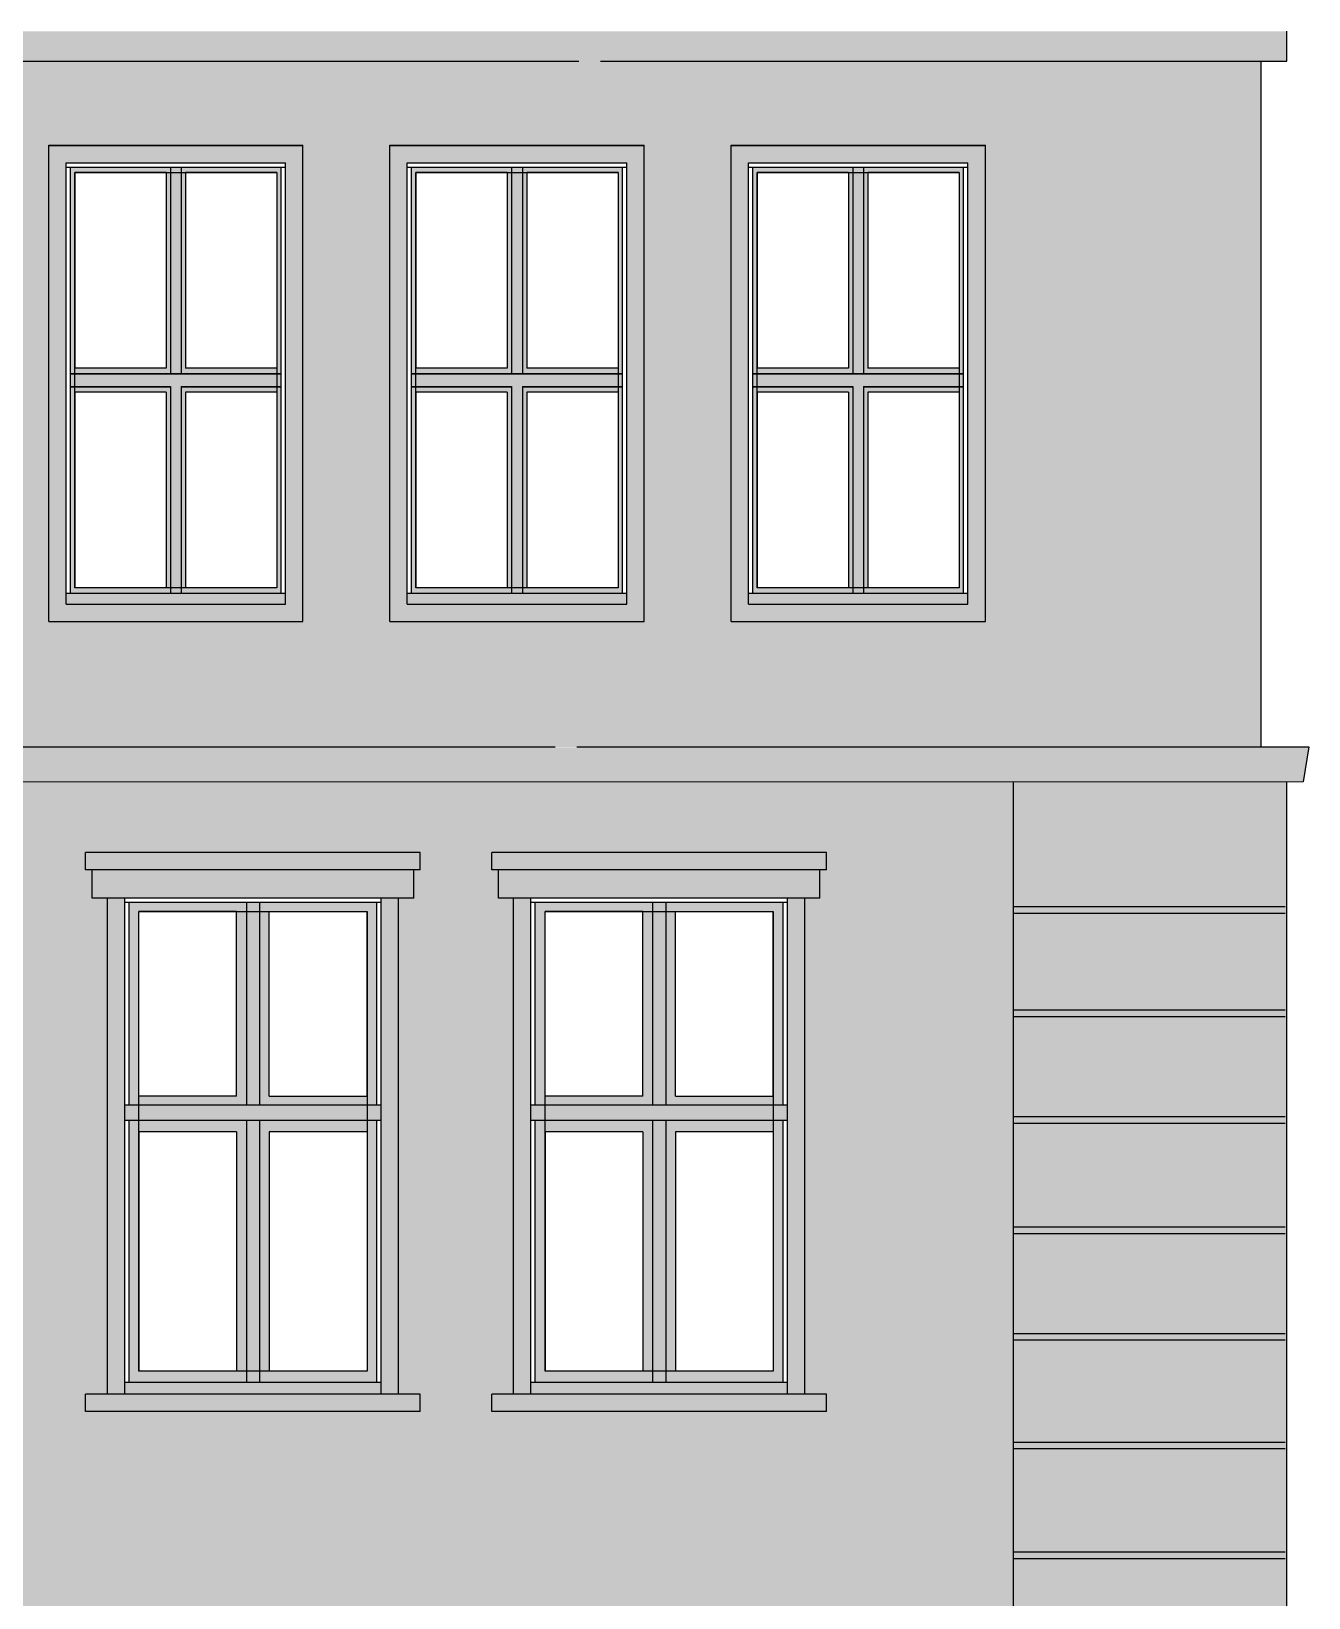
# Model space of a CAD drawing. Header units: metres. Extents: x 11 to 190, y 38 to 70.
# Drawn here: x 124.3 to 130.17, y 57.65 to 64.85 of the extents above; entities that cross this region are included whole.
import ezdxf

# ---------------------------------------------------------------- set-up
doc = ezdxf.new("R2010")
doc.units = ezdxf.units.M
doc.header["$LTSCALE"] = 0.01
doc.header["$XCLIPFRAME"] = 2
doc.linetypes.add('AUSGEZOGEN', pattern=[1000, 1000, 0])
for name, color, linetype in [('A_Fensterrahmen', 1, 'CONTINUOUS'), ('A_Glasbild', 7, 'CONTINUOUS'), ('A_Schraff_Fassade_OG', 41, 'CONTINUOUS'), ('A_Schraff_Fensterrahmen', 255, 'CONTINUOUS'), ('A_Schraff_Gewaende', 23, 'CONTINUOUS'), ('A_Schraff_Paneel', 14, 'CONTINUOUS'), ('A_Schraff_Sims', 17, 'CONTINUOUS'), ('FASSADE', 7, 'AUSGEZOGEN'), ('FASSADE_STRUKTUR', 8, 'AUSGEZOGEN')]:
    doc.layers.add(name, color=color, linetype=linetype)
picture_1 = doc.add_image_def('image1.jpg', size_in_pixel=(60, 84))

msp = doc.modelspace()

# ---------------------------------------------------------------- hatches: boundary and pattern name
at = {"layer": 'A_Schraff_Fassade_OG'}
h = msp.add_hatch(color=256, dxfattribs=at)
h.paths.add_polyline_path([(116.9996, 64.7144), (129.9554, 64.7144), (129.9554, 63.5321), (128.6854, 63.5321), (128.6854, 64.3274), (127.5154, 64.3274), (127.5154, 63.5321), (127.1154, 63.5321), (127.1154, 64.3274), (125.9454, 64.3274), (125.9454, 63.5321), (125.5454, 63.5321), (125.5454, 64.3274), (124.3754, 64.3274), (124.3754, 63.5321), (124.0696, 63.5321), (124.0696, 64.3274), (122.8996, 64.3274), (122.8996, 63.5321), (122.4996, 63.5321), (122.4996, 64.3274), (121.3296, 64.3274), (121.3296, 63.5321), (120.9296, 63.5321), (120.9296, 64.3274), (119.7596, 64.3274), (119.7596, 63.5321), (119.3596, 63.5321), (119.3596, 64.3274), (118.1896, 64.3274), (118.1896, 63.5321), (116.9996, 63.5321)])
h.paths.add_polyline_path([(127.1154, 63.5321), (127.5154, 63.5321), (127.5154, 62.1374), (128.6854, 62.1374), (128.6854, 63.5321), (129.9554, 63.5321), (129.9554, 61.5604), (116.9996, 61.5604), (116.9996, 63.5321), (118.1896, 63.5321), (118.1896, 62.1374), (119.3596, 62.1374), (119.3596, 63.5321), (119.7596, 63.5321), (119.7596, 62.1374), (120.9296, 62.1374), (120.9296, 63.5321), (121.3296, 63.5321), (121.3296, 62.1374), (122.4996, 62.1374), (122.4996, 63.5321), (122.8996, 63.5321), (122.8996, 62.1374), (124.0696, 62.1374), (124.0696, 63.5321), (124.3754, 63.5321), (124.3754, 62.1374), (125.5454, 62.1374), (125.5454, 63.5321), (125.9454, 63.5321), (125.9454, 62.1374), (127.1154, 62.1374)])
h = msp.add_hatch(color=256, dxfattribs=at)
h.dxf.hatch_style = 1
h.paths.add_polyline_path([(124.3754, 62.1374), (125.5454, 62.1374), (125.5454, 64.3274), (124.3754, 64.3274)])
h.paths.add_polyline_path([(125.4654, 62.2174), (125.4654, 64.2474), (124.4554, 64.2474), (124.4554, 62.2174)], flags=16)
h.paths.add_polyline_path([(125.4454, 62.2674), (125.4454, 64.2274), (124.4754, 64.2274), (124.4754, 62.2674)], flags=0)
h.paths.add_polyline_path([(125.4254, 62.2924), (125.4254, 64.2024), (124.4954, 64.2024), (124.4954, 62.2924)], flags=0)
h.paths.add_polyline_path([(125.4254, 62.2924), (125.4254, 63.1924), (125.0054, 63.1924), (125.0054, 62.2924)], flags=0)
h.paths.add_polyline_path([(124.9154, 62.2924), (124.4954, 62.2924), (124.4954, 63.1924), (124.9154, 63.1924)], flags=0)
h.paths.add_polyline_path([(125.0054, 63.3024), (125.0054, 64.2024), (125.4254, 64.2024), (125.4254, 63.3024)], flags=0)
h.paths.add_polyline_path([(124.9154, 63.3024), (124.4954, 63.3024), (124.4954, 64.2024), (124.9154, 64.2024)], flags=0)
h.paths.add_polyline_path([(124.0696, 62.1374), (124.0696, 64.3274), (122.8996, 64.3274), (122.8996, 62.1374)])
h.paths.add_polyline_path([(123.9896, 62.2174), (123.9896, 64.2474), (122.9796, 64.2474), (122.9796, 62.2174)], flags=16)
h.paths.add_polyline_path([(123.9696, 62.2674), (123.9696, 64.2274), (122.9996, 64.2274), (122.9996, 62.2674)], flags=0)
h.paths.add_polyline_path([(123.9496, 62.2924), (123.9496, 64.2024), (123.0196, 64.2024), (123.0196, 62.2924)], flags=0)
h.paths.add_polyline_path([(123.9496, 62.2924), (123.9496, 63.1924), (123.5296, 63.1924), (123.5296, 62.2924)], flags=0)
h.paths.add_polyline_path([(123.4396, 62.2924), (123.0196, 62.2924), (123.0196, 63.1924), (123.4396, 63.1924)], flags=0)
h.paths.add_polyline_path([(123.9496, 63.3024), (123.5296, 63.3024), (123.5296, 64.2024), (123.9496, 64.2024)], flags=0)
h.paths.add_polyline_path([(123.4396, 63.3024), (123.0196, 63.3024), (123.0196, 64.2024), (123.4396, 64.2024)], flags=0)
h.paths.add_polyline_path([(121.3296, 62.1374), (122.4996, 62.1374), (122.4996, 64.3274), (121.3296, 64.3274)])
h.paths.add_polyline_path([(122.4196, 62.2174), (122.4196, 64.2474), (121.4096, 64.2474), (121.4096, 62.2174)], flags=16)
h.paths.add_polyline_path([(122.3996, 62.2674), (122.3996, 64.2274), (121.4296, 64.2274), (121.4296, 62.2674)], flags=0)
h.paths.add_polyline_path([(122.3796, 62.2924), (122.3796, 64.2024), (121.4496, 64.2024), (121.4496, 62.2924)], flags=0)
h.paths.add_polyline_path([(122.3796, 62.2924), (122.3796, 63.1924), (121.9596, 63.1924), (121.9596, 62.2924)], flags=0)
h.paths.add_polyline_path([(121.8696, 62.2924), (121.4496, 62.2924), (121.4496, 63.1924), (121.8696, 63.1924)], flags=0)
h.paths.add_polyline_path([(121.9596, 63.3024), (121.9596, 64.2024), (122.3796, 64.2024), (122.3796, 63.3024)], flags=0)
h.paths.add_polyline_path([(121.8696, 63.3024), (121.4496, 63.3024), (121.4496, 64.2024), (121.8696, 64.2024)], flags=0)
h.paths.add_polyline_path([(119.7596, 62.1374), (120.9296, 62.1374), (120.9296, 64.3274), (119.7596, 64.3274)])
h.paths.add_polyline_path([(120.8496, 62.2174), (120.8496, 64.2474), (119.8396, 64.2474), (119.8396, 62.2174)], flags=16)
h.paths.add_polyline_path([(120.8296, 62.2674), (120.8296, 64.2274), (119.8596, 64.2274), (119.8596, 62.2674)], flags=0)
h.paths.add_polyline_path([(120.8096, 62.2924), (120.8096, 64.2024), (119.8796, 64.2024), (119.8796, 62.2924)], flags=0)
h.paths.add_polyline_path([(120.8096, 62.2924), (120.8096, 63.1924), (120.3896, 63.1924), (120.3896, 62.2924)], flags=0)
h.paths.add_polyline_path([(120.2996, 62.2924), (119.8796, 62.2924), (119.8796, 63.1924), (120.2996, 63.1924)], flags=0)
h.paths.add_polyline_path([(120.8096, 63.3024), (120.3896, 63.3024), (120.3896, 64.2024), (120.8096, 64.2024)], flags=0)
h.paths.add_polyline_path([(120.2996, 63.3024), (119.8796, 63.3024), (119.8796, 64.2024), (120.2996, 64.2024)], flags=0)
h.paths.add_polyline_path([(118.1896, 62.1374), (119.3596, 62.1374), (119.3596, 64.3274), (118.1896, 64.3274)])
h.paths.add_polyline_path([(119.2796, 62.2174), (119.2796, 64.2474), (118.2696, 64.2474), (118.2696, 62.2174)], flags=16)
h.paths.add_polyline_path([(119.2596, 62.2674), (119.2596, 64.2274), (118.2896, 64.2274), (118.2896, 62.2674)], flags=0)
h.paths.add_polyline_path([(119.2396, 62.2924), (119.2396, 64.2024), (118.3096, 64.2024), (118.3096, 62.2924)], flags=0)
h.paths.add_polyline_path([(119.2396, 62.2924), (119.2396, 63.1924), (118.8196, 63.1924), (118.8196, 62.2924)], flags=0)
h.paths.add_polyline_path([(118.7296, 62.2924), (118.3096, 62.2924), (118.3096, 63.1924), (118.7296, 63.1924)], flags=0)
h.paths.add_polyline_path([(118.8196, 63.3024), (118.8196, 64.2024), (119.2396, 64.2024), (119.2396, 63.3024)], flags=0)
h.paths.add_polyline_path([(118.7296, 63.3024), (118.3096, 63.3024), (118.3096, 64.2024), (118.7296, 64.2024)], flags=0)
h = msp.add_hatch(color=256, dxfattribs=at)
h.dxf.hatch_style = 1
h.paths.add_polyline_path([(125.9454, 62.1374), (127.1154, 62.1374), (127.1154, 64.3274), (125.9454, 64.3274)])
h.paths.add_polyline_path([(127.0354, 62.2174), (127.0354, 64.2474), (126.0254, 64.2474), (126.0254, 62.2174)], flags=16)
h.paths.add_polyline_path([(127.0154, 62.2674), (127.0154, 64.2274), (126.0454, 64.2274), (126.0454, 62.2674)], flags=0)
h.paths.add_polyline_path([(126.9954, 62.2924), (126.9954, 64.2024), (126.0654, 64.2024), (126.0654, 62.2924)], flags=0)
h.paths.add_polyline_path([(126.5754, 62.2924), (126.9954, 62.2924), (126.9954, 63.1924), (126.5754, 63.1924)], flags=0)
h.paths.add_polyline_path([(126.4854, 62.2924), (126.4854, 63.1924), (126.0654, 63.1924), (126.0654, 62.2924)], flags=0)
h.paths.add_polyline_path([(126.5754, 63.3024), (126.5754, 64.2024), (126.9954, 64.2024), (126.9954, 63.3024)], flags=0)
h.paths.add_polyline_path([(126.4854, 63.3024), (126.0654, 63.3024), (126.0654, 64.2024), (126.4854, 64.2024)], flags=0)
h = msp.add_hatch(color=256, dxfattribs=at)
h.dxf.hatch_style = 1
h.paths.add_polyline_path([(127.5154, 62.1374), (128.6854, 62.1374), (128.6854, 64.3274), (127.5154, 64.3274)])
h.paths.add_polyline_path([(127.5954, 64.2474), (127.5954, 62.2174), (128.6054, 62.2174), (128.6054, 64.2474)], flags=16)
h.paths.add_polyline_path([(127.6154, 64.2274), (127.6154, 62.2674), (128.5854, 62.2674), (128.5854, 64.2274)], flags=0)
h.paths.add_polyline_path([(128.5654, 64.2024), (128.5654, 62.2924), (127.6354, 62.2924), (127.6354, 64.2024)], flags=0)
h.paths.add_polyline_path([(128.5654, 64.2024), (128.5654, 63.3024), (128.1454, 63.3024), (128.1454, 64.2024)], flags=0)
h.paths.add_polyline_path([(128.0554, 64.2024), (128.0554, 63.3024), (127.6354, 63.3024), (127.6354, 64.2024)], flags=0)
h.paths.add_polyline_path([(128.5654, 63.1924), (128.5654, 62.2924), (128.1454, 62.2924), (128.1454, 63.1924)], flags=0)
h.paths.add_polyline_path([(128.0554, 63.1924), (128.0554, 62.2924), (127.6354, 62.2924), (127.6354, 63.1924)], flags=0)
h = msp.add_hatch(color=256, dxfattribs=at)
h.paths.add_polyline_path([(128.8154, 61.3993), (118.0674, 61.3985), (118.0674, 59.5944), (119.0346, 59.5944), (119.0346, 60.8645), (118.9646, 60.8645), (118.9646, 60.9945), (118.9346, 60.9945), (118.9346, 61.0745), (120.4746, 61.0745), (120.4746, 60.9945), (120.4446, 60.9945), (120.4446, 60.8645), (120.3746, 60.8645), (120.3746, 59.5944), (120.9038, 59.5944), (120.9038, 60.8645), (120.8338, 60.8645), (120.8338, 60.9945), (120.8038, 60.9945), (120.8038, 61.0745), (122.3438, 61.0745), (122.3438, 60.9945), (122.3138, 60.9945), (122.3138, 60.8645), (122.2438, 60.8645), (122.2438, 59.5944), (122.7754, 59.5944), (122.7754, 60.8645), (122.7054, 60.8645), (122.7054, 60.9945), (122.6754, 60.9945), (122.6754, 61.0745), (124.2154, 61.0745), (124.2154, 60.9945), (124.1854, 60.9945), (124.1854, 60.8645), (124.1154, 60.8645), (124.1154, 59.5944), (124.6453, 59.5944), (124.6453, 60.8645), (124.5753, 60.8645), (124.5753, 60.9945), (124.5453, 60.9945), (124.5453, 61.0745), (126.0853, 61.0745), (126.0853, 60.9945), (126.0553, 60.9945), (126.0553, 60.8645), (125.9853, 60.8645), (125.9853, 59.5944), (126.5146, 59.5944), (126.5146, 60.8645), (126.4446, 60.8645), (126.4446, 60.9945), (126.4146, 60.9945), (126.4146, 61.0745), (127.9546, 61.0745), (127.9546, 60.9945), (127.9246, 60.9945), (127.9246, 60.8645), (127.8546, 60.8645), (127.8546, 59.5944), (128.8154, 59.5944)])
h.paths.add_polyline_path([(128.8154, 59.5944), (127.8546, 59.5944), (127.8546, 58.5845), (127.9546, 58.5845), (127.9546, 58.5045), (126.4146, 58.5045), (126.4146, 58.5845), (126.5146, 58.5845), (126.5146, 59.5944), (125.9853, 59.5944), (125.9853, 58.5845), (126.0853, 58.5845), (126.0853, 58.5045), (124.5453, 58.5045), (124.5453, 58.5845), (124.6453, 58.5845), (124.6453, 59.5944), (124.1154, 59.5944), (124.1154, 58.5845), (124.2154, 58.5845), (124.2154, 58.5045), (122.6754, 58.5045), (122.6754, 58.5845), (122.7754, 58.5845), (122.7754, 59.5944), (122.2438, 59.5944), (122.2438, 58.5845), (122.3438, 58.5845), (122.3438, 58.5045), (120.8038, 58.5045), (120.8038, 58.5845), (120.9038, 58.5845), (120.9038, 59.5944), (120.3746, 59.5944), (120.3746, 58.5845), (120.4746, 58.5845), (120.4746, 58.5045), (118.9346, 58.5045), (118.9346, 58.5845), (119.0346, 58.5845), (119.0346, 59.5944), (118.0674, 59.5944), (118.0674, 56.1846), (119.0384, 56.1846), (119.0384, 57.2836), (118.9684, 57.2836), (118.9684, 57.4136), (118.9384, 57.4136), (118.9384, 57.4936), (120.4784, 57.4936), (120.4784, 57.4136), (120.4484, 57.4136), (120.4484, 57.2836), (120.3784, 57.2836), (120.3784, 56.1846), (120.9076, 56.1846), (120.9076, 57.2836), (120.8376, 57.2836), (120.8376, 57.4136), (120.8076, 57.4136), (120.8076, 57.4936), (122.3476, 57.4936), (122.3476, 57.4136), (122.3176, 57.4136), (122.3176, 57.2836), (122.2476, 57.2836), (122.2476, 56.1846), (122.7792, 56.1846), (122.7792, 57.2836), (122.7092, 57.2836), (122.7092, 57.4136), (122.6792, 57.4136), (122.6792, 57.4936), (124.2192, 57.4936), (124.2192, 57.4136), (124.1892, 57.4136), (124.1892, 57.2836), (124.1192, 57.2836), (124.1192, 56.1846), (124.6491, 56.1846), (124.6491, 57.2836), (124.5791, 57.2836), (124.5791, 57.4136), (124.5491, 57.4136), (124.5491, 57.4936), (126.0891, 57.4936), (126.0891, 57.4136), (126.0591, 57.4136), (126.0591, 57.2836), (125.9891, 57.2836), (125.9891, 56.1846), (126.5849, 56.1846), (126.5849, 57.2836), (126.5149, 57.2836), (126.5149, 57.4136), (126.4849, 57.4136), (126.4849, 57.4936), (128.0249, 57.4936), (128.0249, 57.4136), (127.9949, 57.4136), (127.9949, 57.2836), (127.9249, 57.2836), (127.9249, 56.1846), (128.8154, 56.1846)])
h.paths.add_polyline_path([(128.8154, 56.1846), (127.9249, 56.1846), (127.9249, 55.0036), (128.0249, 55.0036), (128.0249, 54.9236), (126.4849, 54.9236), (126.4849, 55.0036), (126.5849, 55.0036), (126.5849, 56.1846), (125.9891, 56.1846), (125.9891, 55.0036), (126.0891, 55.0036), (126.0891, 54.9236), (124.5491, 54.9236), (124.5491, 55.0036), (124.6491, 55.0036), (124.6491, 56.1846), (124.1192, 56.1846), (124.1192, 55.0036), (124.2192, 55.0036), (124.2192, 54.9236), (122.6792, 54.9236), (122.6792, 55.0036), (122.7792, 55.0036), (122.7792, 56.1846), (122.2476, 56.1846), (122.2476, 55.0036), (122.3476, 55.0036), (122.3476, 54.9236), (120.8076, 54.9236), (120.8076, 55.0036), (120.9076, 55.0036), (120.9076, 56.1846), (120.3784, 56.1846), (120.3784, 55.0036), (120.4784, 55.0036), (120.4784, 54.9236), (118.9384, 54.9236), (118.9384, 55.0036), (119.0384, 55.0036), (119.0384, 56.1846), (118.0674, 56.1846), (118.0674, 52.5647), (119.0374, 52.5647), (119.0374, 53.6976), (118.9674, 53.6976), (118.9674, 53.8276), (118.9374, 53.8276), (118.9374, 53.9076), (120.4774, 53.9076), (120.4774, 53.8276), (120.4474, 53.8276), (120.4474, 53.6976), (120.3774, 53.6976), (120.3774, 52.5647), (120.9066, 52.5647), (120.9066, 53.6976), (120.8366, 53.6976), (120.8366, 53.8276), (120.8066, 53.8276), (120.8066, 53.9076), (122.3466, 53.9076), (122.3466, 53.8276), (122.3166, 53.8276), (122.3166, 53.6976), (122.2466, 53.6976), (122.2466, 52.5647), (122.7782, 52.5647), (122.7782, 53.6976), (122.7082, 53.6976), (122.7082, 53.8276), (122.6782, 53.8276), (122.6782, 53.9076), (124.2182, 53.9076), (124.2182, 53.8276), (124.1882, 53.8276), (124.1882, 53.6976), (124.1182, 53.6976), (124.1182, 52.5647), (124.6481, 52.5647), (124.6481, 53.6976), (124.5781, 53.6976), (124.5781, 53.8276), (124.5481, 53.8276), (124.5481, 53.9076), (126.0881, 53.9076), (126.0881, 53.8276), (126.0581, 53.8276), (126.0581, 53.6976), (125.9881, 53.6976), (125.9881, 52.5647), (126.5175, 52.5647), (126.5175, 53.6976), (126.4475, 53.6976), (126.4475, 53.8276), (126.4175, 53.8276), (126.4175, 53.9076), (127.9575, 53.9076), (127.9575, 53.8276), (127.9275, 53.8276), (127.9275, 53.6976), (127.8575, 53.6976), (127.8575, 52.5647), (128.8154, 52.5647)])
h.paths.add_polyline_path([(128.8154, 52.5647), (127.8575, 52.5647), (127.8575, 51.4176), (127.9575, 51.4176), (127.9575, 51.3376), (126.4175, 51.3376), (126.4175, 51.4176), (126.5175, 51.4176), (126.5175, 52.5647), (125.9881, 52.5647), (125.9881, 51.4176), (126.0881, 51.4176), (126.0881, 51.3376), (124.5481, 51.3376), (124.5481, 51.4176), (124.6481, 51.4176), (124.6481, 52.5647), (124.1182, 52.5647), (124.1182, 51.4176), (124.2182, 51.4176), (124.2182, 51.3376), (122.6782, 51.3376), (122.6782, 51.4176), (122.7782, 51.4176), (122.7782, 52.5647), (122.2466, 52.5647), (122.2466, 51.4176), (122.3466, 51.4176), (122.3466, 51.3376), (120.8066, 51.3376), (120.8066, 51.4176), (120.9066, 51.4176), (120.9066, 52.5647), (120.3774, 52.5647), (120.3774, 51.4176), (120.4774, 51.4176), (120.4774, 51.3376), (118.9374, 51.3376), (118.9374, 51.4176), (119.0374, 51.4176), (119.0374, 52.5647), (118.0674, 52.5647), (118.0674, 49.3161), (119.0711, 49.3161), (119.0711, 50.0676), (119.0011, 50.0676), (119.0011, 50.1976), (118.9711, 50.1976), (118.9711, 50.2776), (120.5111, 50.2776), (120.5111, 50.1976), (120.4811, 50.1976), (120.4811, 50.0676), (120.4111, 50.0676), (120.4111, 49.3161), (120.9342, 49.3161), (120.9342, 50.0676), (120.8642, 50.0676), (120.8642, 50.1976), (120.8342, 50.1976), (120.8342, 50.2776), (122.3742, 50.2776), (122.3742, 50.1976), (122.3442, 50.1976), (122.3442, 50.0676), (122.2742, 50.0676), (122.2742, 49.3161), (122.8423, 49.3161), (122.8423, 50.0676), (122.7723, 50.0676), (122.7723, 50.1976), (122.7423, 50.1976), (122.7423, 50.2776), (124.2823, 50.2776), (124.2823, 50.1976), (124.2523, 50.1976), (124.2523, 50.0676), (124.1823, 50.0676), (124.1823, 49.3161), (124.7315, 49.3161), (124.7315, 50.0676), (124.6615, 50.0676), (124.6615, 50.1976), (124.6315, 50.1976), (124.6315, 50.2776), (126.1715, 50.2776), (126.1715, 50.1976), (126.1415, 50.1976), (126.1415, 50.0676), (126.0715, 50.0676), (126.0715, 49.3161), (126.5963, 49.3161), (126.5963, 50.0717), (126.5263, 50.0717), (126.5263, 50.2017), (126.4963, 50.2017), (126.4963, 50.2817), (128.0363, 50.2817), (128.0363, 50.2017), (128.0063, 50.2017), (128.0063, 50.0717), (127.9363, 50.0717), (127.9363, 49.3161), (128.8154, 49.3161)])
h.paths.add_polyline_path([(128.8154, 49.3161), (127.9363, 49.3161), (127.9363, 47.7917), (128.0363, 47.7917), (128.0363, 47.7117), (126.4963, 47.7117), (126.4963, 47.7917), (126.5963, 47.7917), (126.5963, 49.3161), (126.0715, 49.3161), (126.0715, 47.7876), (126.1715, 47.7876), (126.1715, 47.7076), (124.6315, 47.7076), (124.6315, 47.7876), (124.7315, 47.7876), (124.7315, 49.3161), (124.1823, 49.3161), (124.1823, 47.7876), (124.2823, 47.7876), (124.2823, 47.7076), (122.7423, 47.7076), (122.7423, 47.7876), (122.8423, 47.7876), (122.8423, 49.3161), (122.2742, 49.3161), (122.2742, 47.7876), (122.3742, 47.7876), (122.3742, 47.7076), (120.8342, 47.7076), (120.8342, 47.7876), (120.9342, 47.7876), (120.9342, 49.3161), (120.4111, 49.3161), (120.4111, 47.7876), (120.5111, 47.7876), (120.5111, 47.7076), (118.9711, 47.7076), (118.9711, 47.7876), (119.0711, 47.7876), (119.0711, 49.3161), (118.0674, 49.3161), (118.0674, 47.0578), (128.8154, 47.0578)])
at = {"layer": 'A_Schraff_Fensterrahmen'}
h = msp.add_hatch(color=256, dxfattribs=at)
h.paths.add_polyline_path([(124.9854, 64.2274), (125.4454, 64.2274), (125.4454, 63.2774), (124.9854, 63.2774)])
h.paths.add_polyline_path([(125.4254, 64.2024), (125.0054, 64.2024), (125.0054, 63.3024), (125.4254, 63.3024)], flags=16)
h.paths.add_polyline_path([(124.4754, 64.2274), (124.9354, 64.2274), (124.9354, 63.2774), (124.4754, 63.2774)])
h.paths.add_polyline_path([(124.9154, 64.2024), (124.4954, 64.2024), (124.4954, 63.3024), (124.9154, 63.3024)], flags=16)
h.paths.add_polyline_path([(124.9854, 63.2174), (125.4454, 63.2174), (125.4454, 62.2674), (124.9854, 62.2674)], flags=16)
h.paths.add_polyline_path([(125.0054, 63.1924), (125.0054, 62.2924), (125.4254, 62.2924), (125.4254, 63.1924)], flags=0)
h.paths.add_polyline_path([(124.4754, 63.2174), (124.9354, 63.2174), (124.9354, 62.2674), (124.4754, 62.2674)], flags=16)
h.paths.add_polyline_path([(124.9154, 63.1924), (124.4954, 63.1924), (124.4954, 62.2924), (124.9154, 62.2924)], flags=0)
h.paths.add_polyline_path([(124.4754, 63.2774), (125.4454, 63.2774), (125.4454, 63.2174), (124.9854, 63.2174), (124.9854, 62.2674), (124.9354, 62.2674), (124.9354, 63.2174), (124.4754, 63.2174)])
h.paths.add_polyline_path([(124.9354, 64.2274), (124.9854, 64.2274), (124.9854, 63.2774), (124.9354, 63.2774)])
h.paths.add_polyline_path([(124.4554, 62.2674), (125.4654, 62.2674), (125.4654, 62.2174), (124.4554, 62.2174)])
h = msp.add_hatch(color=256, dxfattribs=at)
h.paths.add_polyline_path([(126.5554, 64.2274), (127.0154, 64.2274), (127.0154, 63.2774), (126.5554, 63.2774)])
h.paths.add_polyline_path([(126.9954, 64.2024), (126.5754, 64.2024), (126.5754, 63.3024), (126.9954, 63.3024)], flags=16)
h.paths.add_polyline_path([(126.0454, 64.2274), (126.5054, 64.2274), (126.5054, 63.2774), (126.0454, 63.2774)])
h.paths.add_polyline_path([(126.4854, 64.2024), (126.0654, 64.2024), (126.0654, 63.3024), (126.4854, 63.3024)], flags=16)
h.paths.add_polyline_path([(126.5554, 63.2174), (127.0154, 63.2174), (127.0154, 62.2674), (126.5554, 62.2674)], flags=16)
h.paths.add_polyline_path([(126.5754, 63.1924), (126.5754, 62.2924), (126.9954, 62.2924), (126.9954, 63.1924)], flags=0)
h.paths.add_polyline_path([(126.0454, 63.2174), (126.5054, 63.2174), (126.5054, 62.2674), (126.0454, 62.2674)], flags=16)
h.paths.add_polyline_path([(126.4854, 63.1924), (126.0654, 63.1924), (126.0654, 62.2924), (126.4854, 62.2924)], flags=0)
h.paths.add_polyline_path([(126.0454, 63.2774), (127.0154, 63.2774), (127.0154, 63.2174), (126.5554, 63.2174), (126.5554, 62.2674), (126.5054, 62.2674), (126.5054, 63.2174), (126.0454, 63.2174)])
h.paths.add_polyline_path([(126.5054, 64.2274), (126.5554, 64.2274), (126.5554, 63.2774), (126.5054, 63.2774)])
h.paths.add_polyline_path([(126.0254, 62.2674), (127.0354, 62.2674), (127.0354, 62.2174), (126.0254, 62.2174)])
h = msp.add_hatch(color=256, dxfattribs=at)
h.paths.add_polyline_path([(128.1254, 64.2274), (128.5854, 64.2274), (128.5854, 63.2774), (128.1254, 63.2774)])
h.paths.add_polyline_path([(128.5654, 64.2024), (128.1454, 64.2024), (128.1454, 63.3024), (128.5654, 63.3024)], flags=16)
h.paths.add_polyline_path([(127.6154, 64.2274), (128.0754, 64.2274), (128.0754, 63.2774), (127.6154, 63.2774)])
h.paths.add_polyline_path([(128.0554, 64.2024), (127.6354, 64.2024), (127.6354, 63.3024), (128.0554, 63.3024)], flags=16)
h.paths.add_polyline_path([(128.1254, 63.2174), (128.5854, 63.2174), (128.5854, 62.2674), (128.1254, 62.2674)], flags=16)
h.paths.add_polyline_path([(128.1454, 63.1924), (128.1454, 62.2924), (128.5654, 62.2924), (128.5654, 63.1924)], flags=0)
h.paths.add_polyline_path([(127.6154, 63.2174), (128.0754, 63.2174), (128.0754, 62.2674), (127.6154, 62.2674)], flags=16)
h.paths.add_polyline_path([(128.0554, 63.1924), (127.6354, 63.1924), (127.6354, 62.2924), (128.0554, 62.2924)], flags=0)
h.paths.add_polyline_path([(127.6154, 63.2774), (128.5854, 63.2774), (128.5854, 63.2174), (128.1254, 63.2174), (128.1254, 62.2674), (128.0754, 62.2674), (128.0754, 63.2174), (127.6154, 63.2174)])
h.paths.add_polyline_path([(128.0754, 64.2274), (128.1254, 64.2274), (128.1254, 63.2774), (128.0754, 63.2774)])
h.paths.add_polyline_path([(127.5954, 62.2674), (128.6054, 62.2674), (128.6054, 62.2174), (127.5954, 62.2174)])
h = msp.add_hatch(color=256, dxfattribs=at)
h.paths.add_polyline_path([(125.2853, 60.8445), (124.7453, 60.8445), (124.7453, 59.9126), (125.2853, 59.9126)])
h.paths.add_polyline_path([(125.2403, 60.8036), (125.2403, 59.9536), (124.7903, 59.9536), (124.7903, 60.8036)], flags=16)
h.paths.add_polyline_path([(125.8853, 60.8445), (125.3453, 60.8445), (125.3453, 59.9126), (125.8853, 59.9126)])
h.paths.add_polyline_path([(125.3903, 60.8036), (125.8403, 60.8036), (125.8403, 59.9536), (125.3903, 59.9536)], flags=16)
h.paths.add_polyline_path([(125.3453, 60.8445), (125.2853, 60.8445), (125.2853, 59.9126), (125.3453, 59.9126)])
h.paths.add_polyline_path([(125.2853, 59.8425), (124.7453, 59.8425), (124.7453, 58.6372), (125.2853, 58.6372)])
h.paths.add_polyline_path([(125.2403, 59.7898), (125.2403, 58.6898), (124.7903, 58.6898), (124.7903, 59.7898)], flags=16)
h.paths.add_polyline_path([(125.8853, 59.8425), (125.3453, 59.8425), (125.3453, 58.6372), (125.8853, 58.6372)])
h.paths.add_polyline_path([(125.8403, 59.7898), (125.8403, 58.6898), (125.3903, 58.6898), (125.3903, 59.7898)], flags=16)
h.paths.add_polyline_path([(125.3453, 59.8425), (125.2853, 59.8425), (125.2853, 58.6372), (125.3453, 58.6372)])
h.paths.add_polyline_path([(125.9053, 59.8798), (124.7253, 59.8798), (124.7253, 59.8425), (125.9053, 59.8425)])
h.paths.add_polyline_path([(125.9053, 59.9126), (124.7253, 59.9126), (124.7253, 59.8798), (125.9053, 59.8798)])
h.paths.add_polyline_path([(125.9053, 58.6372), (124.7253, 58.6372), (124.7253, 58.5845), (125.9053, 58.5845)])
h = msp.add_hatch(color=256, dxfattribs=at)
h.paths.add_polyline_path([(127.1546, 60.8445), (126.6146, 60.8445), (126.6146, 59.9126), (127.1546, 59.9126)])
h.paths.add_polyline_path([(127.1096, 60.8036), (127.1096, 59.9536), (126.6596, 59.9536), (126.6596, 60.8036)], flags=16)
h.paths.add_polyline_path([(127.7546, 60.8445), (127.2146, 60.8445), (127.2146, 59.9126), (127.7546, 59.9126)])
h.paths.add_polyline_path([(127.2596, 60.8036), (127.7096, 60.8036), (127.7096, 59.9536), (127.2596, 59.9536)], flags=16)
h.paths.add_polyline_path([(127.2146, 60.8445), (127.1546, 60.8445), (127.1546, 59.9126), (127.2146, 59.9126)])
h.paths.add_polyline_path([(127.1546, 59.8425), (126.6146, 59.8425), (126.6146, 58.6372), (127.1546, 58.6372)])
h.paths.add_polyline_path([(127.1096, 59.7898), (127.1096, 58.6898), (126.6596, 58.6898), (126.6596, 59.7898)], flags=16)
h.paths.add_polyline_path([(127.7546, 59.8425), (127.2146, 59.8425), (127.2146, 58.6372), (127.7546, 58.6372)])
h.paths.add_polyline_path([(127.7096, 59.7898), (127.7096, 58.6898), (127.2596, 58.6898), (127.2596, 59.7898)], flags=16)
h.paths.add_polyline_path([(127.2146, 59.8425), (127.1546, 59.8425), (127.1546, 58.6372), (127.2146, 58.6372)])
h.paths.add_polyline_path([(127.7746, 59.8798), (126.5946, 59.8798), (126.5946, 59.8425), (127.7746, 59.8425)])
h.paths.add_polyline_path([(127.7746, 59.9126), (126.5946, 59.9126), (126.5946, 59.8798), (127.7746, 59.8798)])
h.paths.add_polyline_path([(127.7746, 58.6372), (126.5946, 58.6372), (126.5946, 58.5845), (127.7746, 58.5845)])
at = {"layer": 'A_Schraff_Gewaende'}
h = msp.add_hatch(color=256, dxfattribs=at)
h.dxf.hatch_style = 1
h.paths.add_polyline_path([(126.0853, 61.0745), (124.5453, 61.0745), (124.5453, 60.9945), (126.0853, 60.9945)])
h.paths.add_polyline_path([(126.0553, 60.9945), (124.5753, 60.9945), (124.5753, 60.8645), (126.0553, 60.8645)])
h.paths.add_polyline_path([(124.7253, 60.8645), (124.6453, 60.8645), (124.6453, 58.5845), (124.7253, 58.5845)])
h.paths.add_polyline_path([(125.9853, 60.8645), (125.9053, 60.8645), (125.9053, 58.5845), (125.9853, 58.5845)])
h.paths.add_polyline_path([(125.9053, 58.6372), (124.7253, 58.6372), (124.7253, 58.5845), (125.9053, 58.5845)])
h.paths.add_polyline_path([(126.0853, 58.5845), (124.5453, 58.5845), (124.5453, 58.5045), (126.0853, 58.5045)])
h = msp.add_hatch(color=256, dxfattribs=at)
h.dxf.hatch_style = 1
h.paths.add_polyline_path([(127.9546, 61.0745), (126.4146, 61.0745), (126.4146, 60.9945), (127.9546, 60.9945)])
h.paths.add_polyline_path([(127.9246, 60.9945), (126.4446, 60.9945), (126.4446, 60.8645), (127.9246, 60.8645)])
h.paths.add_polyline_path([(126.5946, 60.8645), (126.5146, 60.8645), (126.5146, 58.5845), (126.5946, 58.5845)])
h.paths.add_polyline_path([(127.8546, 60.8645), (127.7746, 60.8645), (127.7746, 58.5845), (127.8546, 58.5845)])
h.paths.add_polyline_path([(127.7746, 58.6372), (126.5946, 58.6372), (126.5946, 58.5845), (127.7746, 58.5845)])
h.paths.add_polyline_path([(127.9546, 58.5845), (126.4146, 58.5845), (126.4146, 58.5045), (127.9546, 58.5045)])
at = {"layer": 'A_Schraff_Paneel'}
h = msp.add_hatch(color=256, dxfattribs=at)
h.paths.add_polyline_path([(128.8154, 61.3993), (128.8154, 47.0578), (130.0724, 47.0578), (130.0713, 61.3994)])
h.paths.add_polyline_path([(116.8174, 61.3933), (116.8174, 47.0578), (118.0674, 47.0578), (118.0663, 61.3985)])
at = {"layer": 'A_Schraff_Sims'}
h = msp.add_hatch(color=256, dxfattribs=at)
h.paths.add_polyline_path([(116.8144, 64.8508), (130.0734, 64.8508), (130.0734, 64.7128), (116.8144, 64.7128)])
h.paths.add_polyline_path([(116.7064, 61.5588), (130.1734, 61.5588), (130.1474, 61.3978), (116.7234, 61.3968)])

# ---------------------------------------------------------------- linework, layer by layer
at = {"layer": 'A_Fensterrahmen'}
for p, q in [((124.4554, 64.2274), (125.4654, 64.2274)), ((124.4554, 64.227), (125.4654, 64.227)), ((124.4754, 62.2674), (124.4754, 64.2274)), ((124.4754, 62.267), (124.4754, 64.227)), ((124.9154, 64.2024), (124.4954, 64.2024)), ((124.4954, 64.2024), (124.4954, 63.3024)), ((124.4954, 64.202), (124.4954, 63.302)), ((124.9154, 64.202), (124.4954, 64.202)), ((124.9154, 64.2024), (124.9154, 63.3024)), ((124.9154, 64.202), (124.9154, 63.302)), ((124.9354, 64.2274), (124.9354, 63.2774)), ((124.9354, 64.227), (124.9354, 63.277)), ((124.9854, 64.2274), (124.9854, 63.2774)), ((124.9854, 64.227), (124.9854, 63.277)), ((125.4254, 64.2024), (125.0054, 64.2024)), ((125.0054, 64.2024), (125.0054, 63.3024)), ((125.0054, 64.202), (125.0054, 63.302)), ((125.4254, 64.202), (125.0054, 64.202)), ((125.4254, 64.2024), (125.4254, 63.3024)), ((125.4254, 64.202), (125.4254, 63.302)), ((125.4454, 62.2674), (125.4454, 64.2274)), ((125.4454, 62.267), (125.4454, 64.227)), ((126.0254, 64.2274), (127.0354, 64.2274)), ((126.0254, 64.227), (127.0354, 64.227)), ((126.0454, 62.2674), (126.0454, 64.2274)), ((126.0454, 62.267), (126.0454, 64.227)), ((126.4854, 64.2024), (126.0654, 64.2024)), ((126.0654, 64.2024), (126.0654, 63.3024)), ((126.0654, 64.202), (126.0654, 63.302)), ((126.4854, 64.202), (126.0654, 64.202)), ((126.4854, 64.2024), (126.4854, 63.3024)), ((126.4854, 64.202), (126.4854, 63.302)), ((126.5054, 64.2274), (126.5054, 63.2774)), ((126.5054, 64.227), (126.5054, 63.277)), ((126.5554, 64.2274), (126.5554, 63.2774)), ((126.5554, 64.227), (126.5554, 63.277)), ((126.9954, 64.2024), (126.5754, 64.2024)), ((126.5754, 64.2024), (126.5754, 63.3024)), ((126.5754, 64.202), (126.5754, 63.302)), ((126.9954, 64.202), (126.5754, 64.202)), ((126.9954, 64.2024), (126.9954, 63.3024)), ((126.9954, 64.202), (126.9954, 63.302)), ((127.0154, 62.2674), (127.0154, 64.2274)), ((127.0154, 62.267), (127.0154, 64.227)), ((127.5954, 64.2274), (128.6054, 64.2274)), ((127.5954, 64.227), (128.6054, 64.227)), ((127.6154, 62.2674), (127.6154, 64.2274)), ((127.6154, 62.267), (127.6154, 64.227)), ((128.0554, 64.2024), (127.6354, 64.2024)), ((127.6354, 64.2024), (127.6354, 63.3024)), ((127.6354, 64.202), (127.6354, 63.302)), ((128.0554, 64.202), (127.6354, 64.202)), ((128.0554, 64.2024), (128.0554, 63.3024)), ((128.0554, 64.202), (128.0554, 63.302)), ((128.0754, 64.2274), (128.0754, 63.2774)), ((128.0754, 64.227), (128.0754, 63.277)), ((128.1254, 64.2274), (128.1254, 63.2774)), ((128.1254, 64.227), (128.1254, 63.277)), ((128.1454, 64.2024), (128.1454, 63.3024)), ((128.5654, 64.2024), (128.1454, 64.2024)), ((128.5654, 64.202), (128.1454, 64.202)), ((128.1454, 64.202), (128.1454, 63.302)), ((128.5654, 64.2024), (128.5654, 63.3024)), ((128.5654, 64.202), (128.5654, 63.302)), ((128.5854, 62.2674), (128.5854, 64.2274)), ((128.5854, 62.267), (128.5854, 64.227)), ((124.4754, 63.2774), (125.4454, 63.2774)), ((124.4754, 63.277), (125.4454, 63.277)), ((124.9154, 63.3024), (124.4954, 63.3024)), ((124.9154, 63.302), (124.4954, 63.302)), ((125.4254, 63.3024), (125.0054, 63.3024)), ((125.4254, 63.302), (125.0054, 63.302)), ((126.0454, 63.2774), (127.0154, 63.2774)), ((126.0454, 63.277), (127.0154, 63.277)), ((126.4854, 63.3024), (126.0654, 63.3024)), ((126.4854, 63.302), (126.0654, 63.302)), ((126.9954, 63.3024), (126.5754, 63.3024)), ((126.9954, 63.302), (126.5754, 63.302)), ((127.6154, 63.2774), (128.5854, 63.2774)), ((127.6154, 63.277), (128.5854, 63.277)), ((128.0554, 63.3024), (127.6354, 63.3024)), ((128.0554, 63.302), (127.6354, 63.302)), ((128.5654, 63.3024), (128.1454, 63.3024)), ((128.5654, 63.302), (128.1454, 63.302)), ((124.4754, 63.2174), (124.9354, 63.2174)), ((124.4754, 63.217), (124.9354, 63.217)), ((124.4954, 63.1924), (124.4954, 62.2924)), ((124.9154, 63.1924), (124.4954, 63.1924)), ((124.9154, 63.192), (124.4954, 63.192)), ((124.4954, 63.192), (124.4954, 62.292)), ((124.9154, 63.1924), (124.9154, 62.2924)), ((124.9154, 63.192), (124.9154, 62.292)), ((124.9354, 63.2174), (124.9354, 62.2674)), ((124.9354, 63.217), (124.9354, 62.267)), ((124.9854, 63.2174), (124.9854, 62.2674)), ((124.9854, 63.2174), (125.4454, 63.2174)), ((124.9854, 63.217), (125.4454, 63.217)), ((124.9854, 63.217), (124.9854, 62.267)), ((125.0054, 63.1924), (125.0054, 62.2924)), ((125.4254, 63.1924), (125.0054, 63.1924)), ((125.4254, 63.192), (125.0054, 63.192)), ((125.0054, 63.192), (125.0054, 62.292)), ((125.4254, 63.1924), (125.4254, 62.2924)), ((125.4254, 63.192), (125.4254, 62.292)), ((126.0454, 63.2174), (126.5054, 63.2174)), ((126.0454, 63.217), (126.5054, 63.217)), ((126.0654, 63.1924), (126.0654, 62.2924)), ((126.4854, 63.1924), (126.0654, 63.1924)), ((126.4854, 63.192), (126.0654, 63.192)), ((126.0654, 63.192), (126.0654, 62.292)), ((126.4854, 63.1924), (126.4854, 62.2924)), ((126.4854, 63.192), (126.4854, 62.292)), ((126.5054, 63.2174), (126.5054, 62.2674)), ((126.5054, 63.217), (126.5054, 62.267)), ((126.5554, 63.2174), (126.5554, 62.2674)), ((126.5554, 63.2174), (127.0154, 63.2174)), ((126.5554, 63.217), (127.0154, 63.217)), ((126.5554, 63.217), (126.5554, 62.267)), ((126.5754, 63.1924), (126.5754, 62.2924)), ((126.9954, 63.1924), (126.5754, 63.1924)), ((126.9954, 63.192), (126.5754, 63.192)), ((126.5754, 63.192), (126.5754, 62.292)), ((126.9954, 63.1924), (126.9954, 62.2924)), ((126.9954, 63.192), (126.9954, 62.292)), ((127.6154, 63.2174), (128.0754, 63.2174)), ((127.6154, 63.217), (128.0754, 63.217)), ((127.6354, 63.1924), (127.6354, 62.2924)), ((128.0554, 63.1924), (127.6354, 63.1924)), ((128.0554, 63.192), (127.6354, 63.192)), ((127.6354, 63.192), (127.6354, 62.292)), ((128.0554, 63.1924), (128.0554, 62.2924)), ((128.0554, 63.192), (128.0554, 62.292)), ((128.0754, 63.2174), (128.0754, 62.2674)), ((128.0754, 63.217), (128.0754, 62.267)), ((128.1254, 63.2174), (128.1254, 62.2674)), ((128.1254, 63.2174), (128.5854, 63.2174)), ((128.1254, 63.217), (128.5854, 63.217)), ((128.1254, 63.217), (128.1254, 62.267)), ((128.1454, 63.1924), (128.1454, 62.2924)), ((128.5654, 63.1924), (128.1454, 63.1924)), ((128.5654, 63.192), (128.1454, 63.192)), ((128.1454, 63.192), (128.1454, 62.292)), ((128.5654, 63.1924), (128.5654, 62.2924)), ((128.5654, 63.192), (128.5654, 62.292)), ((124.4554, 62.2674), (125.4654, 62.2674)), ((124.4554, 62.267), (125.4654, 62.267)), ((124.9154, 62.2924), (124.4954, 62.2924)), ((124.9154, 62.292), (124.4954, 62.292)), ((125.4254, 62.2924), (125.0054, 62.2924)), ((125.4254, 62.292), (125.0054, 62.292)), ((126.0254, 62.2674), (127.0354, 62.2674)), ((126.0254, 62.267), (127.0354, 62.267)), ((126.4854, 62.2924), (126.0654, 62.2924)), ((126.4854, 62.292), (126.0654, 62.292)), ((126.9954, 62.2924), (126.5754, 62.2924)), ((126.9954, 62.292), (126.5754, 62.292)), ((127.5954, 62.2674), (128.6054, 62.2674)), ((127.5954, 62.267), (128.6054, 62.267)), ((128.0554, 62.2924), (127.6354, 62.2924)), ((128.0554, 62.292), (127.6354, 62.292)), ((128.5654, 62.2924), (128.1454, 62.2924)), ((128.5654, 62.292), (128.1454, 62.292)), ((125.9053, 60.8445), (124.7253, 60.8445)), ((124.7453, 59.9126), (124.7453, 60.8445)), ((124.7903, 59.9536), (124.7903, 60.8036)), ((125.2403, 60.8036), (124.7903, 60.8036)), ((125.2403, 59.9536), (125.2403, 60.8036)), ((125.2853, 60.8445), (125.2853, 59.9126)), ((125.3453, 60.8445), (125.3453, 59.9126)), ((125.3903, 59.9536), (125.3903, 60.8036)), ((125.3903, 60.8036), (125.8403, 60.8036)), ((125.8403, 59.9536), (125.8403, 60.8036)), ((125.8853, 59.9126), (125.8853, 60.8445)), ((127.7746, 60.8445), (126.5946, 60.8445)), ((126.6146, 59.9126), (126.6146, 60.8445)), ((126.6596, 59.9536), (126.6596, 60.8036)), ((127.1096, 60.8036), (126.6596, 60.8036)), ((127.1096, 59.9536), (127.1096, 60.8036)), ((127.1546, 60.8445), (127.1546, 59.9126)), ((127.2146, 60.8445), (127.2146, 59.9126)), ((127.2596, 59.9536), (127.2596, 60.8036)), ((127.2596, 60.8036), (127.7096, 60.8036)), ((127.7096, 59.9536), (127.7096, 60.8036)), ((127.7546, 59.9126), (127.7546, 60.8445)), ((125.2403, 59.9536), (124.7903, 59.9536)), ((125.3903, 59.9536), (125.8403, 59.9536)), ((127.1096, 59.9536), (126.6596, 59.9536)), ((127.2596, 59.9536), (127.7096, 59.9536)), ((125.9053, 59.9126), (124.7253, 59.9126)), ((127.7746, 59.9126), (126.5946, 59.9126)), ((125.9053, 59.8425), (124.7253, 59.8425)), ((124.7453, 58.6372), (124.7453, 59.8425)), ((124.7903, 59.7898), (124.7903, 58.6898)), ((125.2403, 59.7898), (124.7903, 59.7898)), ((125.2403, 59.7898), (125.2403, 58.6898)), ((125.2853, 59.8425), (125.2853, 58.6372)), ((125.3453, 59.8425), (125.3453, 58.6372)), ((125.3903, 59.7898), (125.3903, 58.6898)), ((125.8403, 59.7898), (125.3903, 59.7898)), ((125.8403, 59.7898), (125.8403, 58.6898)), ((125.8853, 58.6372), (125.8853, 59.8425)), ((127.7746, 59.8425), (126.5946, 59.8425)), ((126.6146, 58.6372), (126.6146, 59.8425)), ((126.6596, 59.7898), (126.6596, 58.6898)), ((127.1096, 59.7898), (126.6596, 59.7898)), ((127.1096, 59.7898), (127.1096, 58.6898)), ((127.1546, 59.8425), (127.1546, 58.6372)), ((127.2146, 59.8425), (127.2146, 58.6372)), ((127.2596, 59.7898), (127.2596, 58.6898)), ((127.7096, 59.7898), (127.2596, 59.7898)), ((127.7096, 59.7898), (127.7096, 58.6898)), ((127.7546, 58.6372), (127.7546, 59.8425)), ((125.9053, 58.6372), (124.7253, 58.6372)), ((125.2403, 58.6898), (124.7903, 58.6898)), ((125.8403, 58.6898), (125.3903, 58.6898)), ((127.7746, 58.6372), (126.5946, 58.6372)), ((127.1096, 58.6898), (126.6596, 58.6898)), ((127.7096, 58.6898), (127.2596, 58.6898))]:
    msp.add_line(p, q, dxfattribs=at)
at = {"layer": 'FASSADE'}
for p, q in [((130.0734, 64.7144), (130.0734, 64.8524)), ((116.8144, 64.7144), (130.0734, 64.7144)), ((129.9554, 61.5604), (129.9554, 64.7142)), ((124.3754, 64.3274), (125.5454, 64.3274)), ((124.3754, 62.1374), (124.3754, 64.3274)), ((124.3754, 62.137), (124.3754, 64.327)), ((124.3754, 64.327), (125.5454, 64.327)), ((125.5454, 62.1374), (125.5454, 64.3274)), ((125.5454, 62.137), (125.5454, 64.327)), ((125.9454, 64.3274), (127.1154, 64.3274)), ((125.9454, 62.1374), (125.9454, 64.3274)), ((125.9454, 62.137), (125.9454, 64.327)), ((125.9454, 64.327), (127.1154, 64.327)), ((127.1154, 62.1374), (127.1154, 64.3274)), ((127.1154, 62.137), (127.1154, 64.327)), ((127.5154, 62.1374), (127.5154, 64.3274)), ((127.5154, 64.3274), (128.6854, 64.3274)), ((127.5154, 64.327), (128.6854, 64.327)), ((127.5154, 62.137), (127.5154, 64.327)), ((128.6854, 62.1374), (128.6854, 64.3274)), ((128.6854, 62.137), (128.6854, 64.327)), ((124.4554, 64.2474), (125.4654, 64.2474)), ((124.4554, 62.2174), (124.4554, 64.2474)), ((124.4554, 62.217), (124.4554, 64.247)), ((124.4554, 64.247), (125.4654, 64.247)), ((125.4654, 62.2174), (125.4654, 64.2474)), ((125.4654, 62.217), (125.4654, 64.247)), ((126.0254, 64.2474), (127.0354, 64.2474)), ((126.0254, 62.2174), (126.0254, 64.2474)), ((126.0254, 62.217), (126.0254, 64.247)), ((126.0254, 64.247), (127.0354, 64.247)), ((127.0354, 62.2174), (127.0354, 64.2474)), ((127.0354, 62.217), (127.0354, 64.247)), ((127.5954, 62.2174), (127.5954, 64.2474)), ((127.5954, 64.2474), (128.6054, 64.2474)), ((127.5954, 64.247), (128.6054, 64.247)), ((127.5954, 62.217), (127.5954, 64.247)), ((128.6054, 62.2174), (128.6054, 64.2474)), ((128.6054, 62.217), (128.6054, 64.247)), ((124.4554, 62.2174), (125.4654, 62.2174)), ((124.4554, 62.217), (125.4654, 62.217)), ((126.0254, 62.2174), (127.0354, 62.2174)), ((126.0254, 62.217), (127.0354, 62.217)), ((127.5954, 62.2174), (128.6054, 62.2174)), ((127.5954, 62.217), (128.6054, 62.217)), ((124.3754, 62.1374), (125.5454, 62.1374)), ((124.3754, 62.137), (125.5454, 62.137)), ((125.9454, 62.1374), (127.1154, 62.1374)), ((125.9454, 62.137), (127.1154, 62.137)), ((127.5154, 62.1374), (128.6854, 62.1374)), ((127.5154, 62.137), (128.6854, 62.137)), ((116.7064, 61.5604), (130.1734, 61.5604)), ((130.1734, 61.5604), (130.1474, 61.3994)), ((130.1474, 61.3994), (116.7234, 61.3984)), ((130.0724, 47.0578), (130.0724, 61.3994)), ((126.0853, 61.0745), (124.5453, 61.0745)), ((124.5453, 60.9945), (124.5453, 61.0745)), ((126.0853, 60.9945), (126.0853, 61.0745)), ((127.9546, 61.0745), (126.4146, 61.0745)), ((126.4146, 60.9945), (126.4146, 61.0745)), ((127.9546, 60.9945), (127.9546, 61.0745)), ((126.0853, 60.9945), (124.5453, 60.9945)), ((124.5753, 60.8645), (124.5753, 60.9945)), ((126.0553, 60.8645), (126.0553, 60.9945)), ((127.9546, 60.9945), (126.4146, 60.9945)), ((126.4446, 60.8645), (126.4446, 60.9945)), ((127.9246, 60.8645), (127.9246, 60.9945)), ((126.0553, 60.8645), (124.5753, 60.8645)), ((124.6453, 58.5845), (124.6453, 60.8645)), ((124.7253, 58.5845), (124.7253, 60.8645)), ((125.9053, 58.5845), (125.9053, 60.8645)), ((125.9853, 58.5845), (125.9853, 60.8645)), ((127.9246, 60.8645), (126.4446, 60.8645)), ((126.5146, 58.5845), (126.5146, 60.8645)), ((126.5946, 58.5845), (126.5946, 60.8645)), ((127.7746, 58.5845), (127.7746, 60.8645)), ((127.8546, 58.5845), (127.8546, 60.8645)), ((126.0853, 58.5845), (124.5453, 58.5845)), ((124.5453, 58.5045), (124.5453, 58.5845)), ((126.0853, 58.5045), (126.0853, 58.5845)), ((127.9546, 58.5845), (126.4146, 58.5845)), ((126.4146, 58.5045), (126.4146, 58.5845)), ((127.9546, 58.5045), (127.9546, 58.5845)), ((126.0853, 58.5045), (124.5453, 58.5045)), ((127.9546, 58.5045), (126.4146, 58.5045))]:
    msp.add_line(p, q, dxfattribs=at)
at = {"layer": 'FASSADE_STRUKTUR'}
msp.add_line((128.8154, 47.0511), (128.8154, 61.3993), dxfattribs=at)
at = {"layer": 'FASSADE_STRUKTUR', "color": 2}
for p, q in [((128.8154, 60.8259), (130.0654, 60.8259)), ((128.8154, 60.7959), (130.0654, 60.7959)), ((128.8154, 60.3508), (130.0654, 60.3508)), ((128.8154, 60.3208), (130.0654, 60.3208)), ((128.8154, 59.8608), (130.0654, 59.8608)), ((128.8154, 59.8308), (130.0654, 59.8308)), ((128.8154, 59.3534), (130.0654, 59.3534)), ((128.8154, 59.3234), (130.0654, 59.3234)), ((128.8154, 58.8633), (130.0654, 58.8633)), ((128.8154, 58.8333), (130.0654, 58.8333)), ((128.8154, 58.3632), (130.0654, 58.3632)), ((128.8154, 58.3332), (130.0654, 58.3332)), ((128.8154, 57.8582), (130.0654, 57.8582)), ((128.8154, 57.8282), (130.0654, 57.8282))]:
    msp.add_line(p, q, dxfattribs=at)

# ---------------------------------------------------------------- pictures from other files: only their frames are drawn
at = {"layer": 'A_Glasbild'}
image = msp.add_image(picture_1, insert=(126.0259, 64.202), size_in_units=(1.5305, 2.1427), rotation=180, dxfattribs=at)
image.set_boundary_path([(23.042, 8.636), (59.5, 83.5)])
image = msp.add_image(picture_1, insert=(127.5959, 64.202), size_in_units=(1.5305, 2.1427), rotation=180, dxfattribs=at)
image.set_boundary_path([(23.042, 8.636), (59.5, 83.5)])
image = msp.add_image(picture_1, insert=(129.1659, 64.202), size_in_units=(1.5305, 2.1427), rotation=180, dxfattribs=at)
image.set_boundary_path([(23.042, 8.636), (59.5, 83.5)])
image = msp.add_image(picture_1, insert=(126.3208, 60.8036), size_in_units=(1.5305, 2.1427), rotation=180, dxfattribs=at)
image.set_boundary_path([(18.337, 0.637), (59.5, 83.5)])
image = msp.add_image(picture_1, insert=(128.1901, 60.8036), size_in_units=(1.5305, 2.1427), rotation=180, dxfattribs=at)
image.set_boundary_path([(18.337, 0.637), (59.5, 83.5)])

doc.saveas('drawing.dxf')
